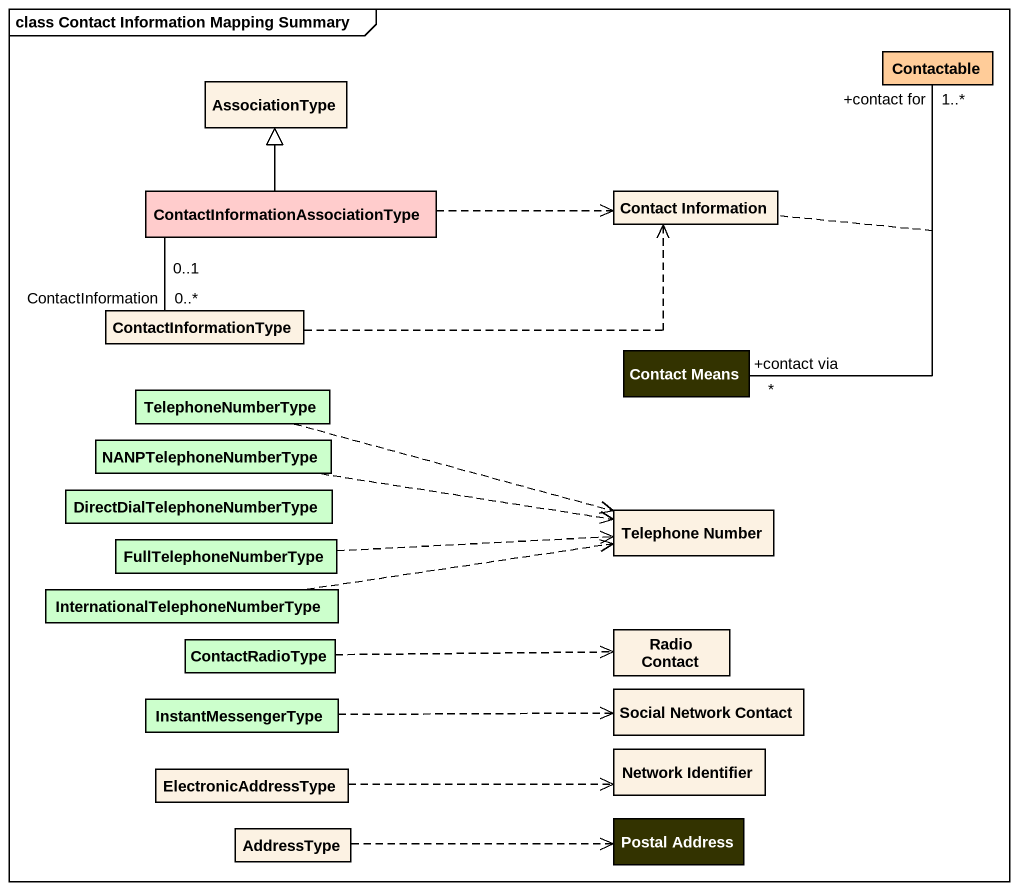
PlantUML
@startuml
mainframe class Contact Information Mapping Summary
hide circle
hide empty members
class Contactable #FFCC99
class AssociationType
class "ContactInformationAssociationType" as ContactInformationAssociatio #FFCCCC
class "Contact Information" as Contact_Information
class ContactInformationType
class TelephoneNumberType #CCFFCC
class "Contact Means" as Contact_Means #333300
class NANPTelephoneNumberType #CCFFCC
class "DirectDialTelephoneNumberType" as DirectDialTelephoneNumberTyp #CCFFCC
class "Telephone Number" as Telephone_Number
class "InternationalTelephoneNumberType" as InternationalTelephoneNumber #CCFFCC
class FullTelephoneNumberType #CCFFCC
class ContactRadioType #CCFFCC
class "Radio Contact" as Radio_Contact
class InstantMessengerType #CCFFCC
class "Social Network Contact" as Social_Network_Contact
class ElectronicAddressType
class "Network Identifier" as Network_Identifier
class AddressType
class "Postal Address" as Postal_Address #333300
Contactable "+contact for\n1..*" -- "+contact via\n*" Contact_Means
(Contactable, Contact_Means) .. Contact_Information
ContactInformationAssociatio -up-|> AssociationType
ContactInformationAssociatio .right.> Contact_Information
ContactInformationAssociatio "0..1" -- "ContactInformation\n0..*" ContactInformationType
ContactInformationType .right.> Contact_Information
TelephoneNumberType .right.> Telephone_Number
NANPTelephoneNumberType .right.> Telephone_Number
InternationalTelephoneNumber .right.> Telephone_Number
FullTelephoneNumberType .right.> Telephone_Number
ContactRadioType .right.> Radio_Contact
InstantMessengerType .right.> Social_Network_Contact
ElectronicAddressType .right.> Network_Identifier
AddressType .right.> Postal_Address
@enduml
